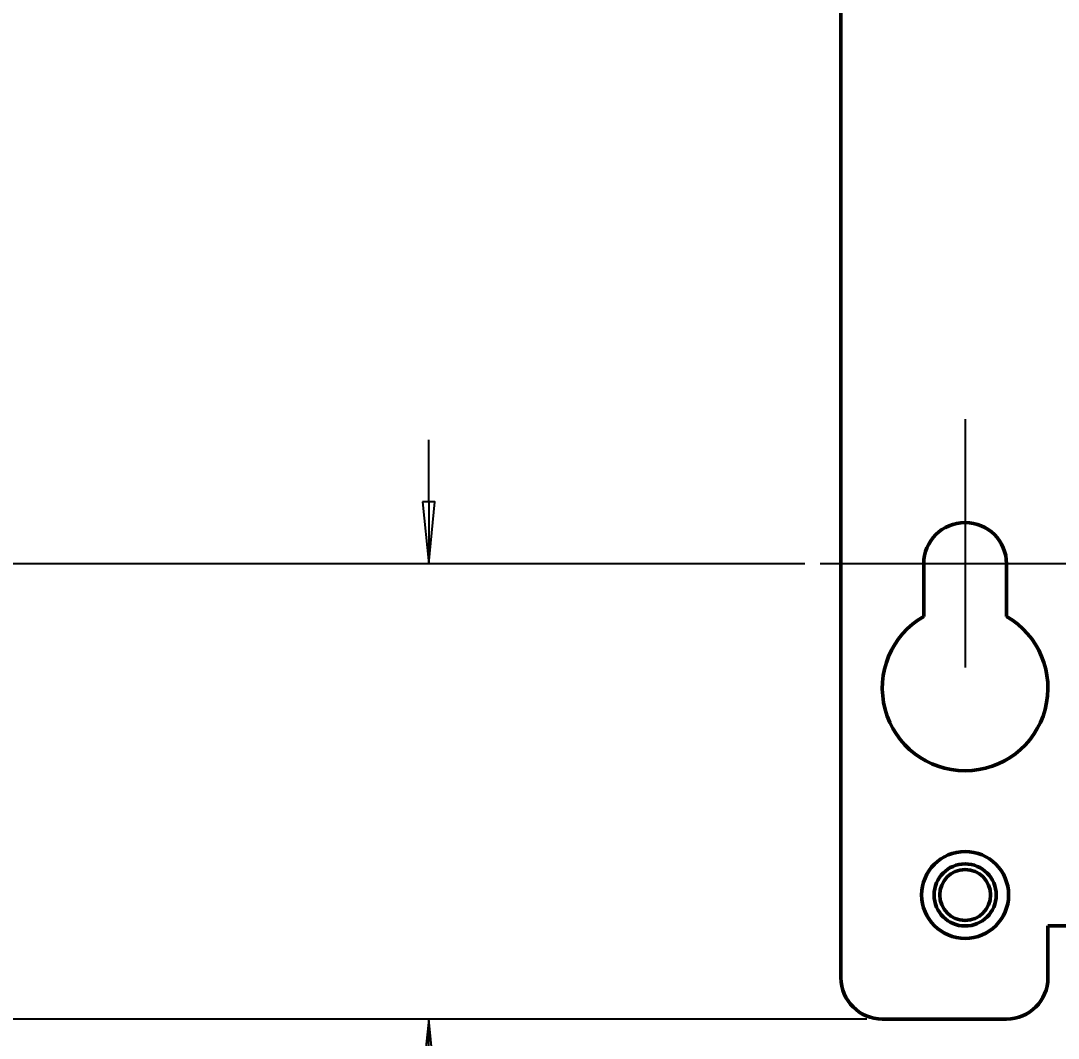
# Model space of a CAD drawing. Header units: millimetres. Extents: x 3118 to 4801, y 919 to 1849.
# Drawn here: x 3262.8 to 3313, y 1547.8 to 1597 of the extents above; entities that cross this region are included whole.
import ezdxf

# ---------------------------------------------------------------- set-up
doc = ezdxf.new("R2010")
doc.units = ezdxf.units.MM
doc.header["$LTSCALE"] = 1.8
for name, color, linetype, lineweight in [('외형선(ISO)', 7, 'Continuous', 50), ('중심 표식(ISO)', 7, 'Continuous', 25), ('치수(ISO)', 7, 'Continuous', 25)]:
    doc.layers.add(name, color=color, linetype=linetype, lineweight=lineweight)
doc.styles.add('레이블 문자 (JIS)', font='')
doc.styles.get('레이블 문자 (JIS)').set_extended_font_data('Gulim')
doc.dimstyles.new('복사 대상기본값 (JIS)', dxfattribs={"dimscale": 1.5, "dimtxt": 3, "dimasz": 2, "dimexe": 1, "dimexo": 0.5, "dimgap": 0.8, "dimtad": 1, "dimdsep": 46, "dimtxsty": '레이블 문자 (JIS)', "dimblk": 'Filled-1', "dimcen": 0.09, "dimdle": 10, "dimclrd": 256, "dimclre": 256, "dimclrt": 256, "dimazin": 2, "dimtfac": 0.666667, "dimtmove": 0, "dimatfit": 3, "dimldrblk": 'OPEN', "dimfxl": 1, "dimtolj": 1, "dimtzin": 0, "dimlwd": -1, "dimlwe": -1, "dimarcsym": 0})

# ---------------------------------------------------------------- blocks, each defined once
blk = doc.blocks.new('Filled-1')
at = {"color": 0}
for p, q in [((0, 0), (-1, 0.1)), ((-1, 0.1), (-1, -0.1)), ((-1, 0), (0, 0)), ((-1, -0.1), (0, 0))]:
    blk.add_line(p, q, dxfattribs=at)
at = {"color": 0, "flags": 128}
blk.add_lwpolyline([(-1, -0.1), (0, 0), (-1, 0.1), (-1, -0.1)], dxfattribs=at)
at = {"color": 0}
blk.add_solid([(-1, -0.1), (0, 0), (-1, 0.1), (-1, -0.1)], dxfattribs=at)
blk = doc.blocks.new('*D652')
at = {"layer": 'Defpoints', "color": 0}
for p in [(3282.542, 1570.727), (3301.46, 1570.727), (3304.46, 1548.727)]:
    blk.add_point(p, dxfattribs=at)
at = {"layer": '치수(ISO)'}
for p, q in [((3282.542, 1573.727), (3282.542, 1576.727)), ((3300.71, 1570.727), (3281.042, 1570.727)), ((3303.71, 1548.727), (3281.042, 1548.727)), ((3282.542, 1545.727), (3282.542, 1504.38))]:
    blk.add_line(p, q, dxfattribs=at)
at = {"layer": '치수(ISO)', "linetype": 'ByBlock', "xscale": 3, "yscale": 3, "zscale": 3}
for p, rotation in [((3282.542, 1570.727), 270), ((3282.542, 1548.727), 90)]:
    blk.add_blockref('Filled-1', p, dxfattribs=dict(at, rotation=rotation))
at = {"layer": '치수(ISO)', "insert": (3264.502, 1517.916), "char_height": 15, "attachment_point": 2, "rotation": 90, "style": '레이블 문자 (JIS)'}
blk.add_mtext('\\A1;22', dxfattribs=at)
blk = doc.blocks.new('_Open')
at = {"color": 0, "linetype": 'ByBlock', "lineweight": -2}
for p, q in [((-1, 0.167), (0, 0)), ((-1, -0.167), (0, 0)), ((0, 0), (-1, 0))]:
    blk.add_line(p, q, dxfattribs=at)
blk = doc.blocks.new('*D653')
at = {"layer": 'Defpoints', "color": 0}
for p in [(3256.751, 1632.327), (3301.46, 1632.327), (3301.46, 1570.727)]:
    blk.add_point(p, dxfattribs=at)
at = {"layer": '치수(ISO)'}
for p, q in [((3300.71, 1632.327), (3255.251, 1632.327)), ((3256.751, 1573.727), (3256.751, 1629.327)), ((3300.71, 1570.727), (3255.251, 1570.727))]:
    blk.add_line(p, q, dxfattribs=at)
at = {"layer": '치수(ISO)', "linetype": 'ByBlock', "xscale": 3, "yscale": 3, "zscale": 3}
for p, rotation in [((3256.751, 1632.327), 90), ((3256.751, 1570.727), 270)]:
    blk.add_blockref('Filled-1', p, dxfattribs=dict(at, rotation=rotation))
at = {"layer": '치수(ISO)', "insert": (3238.332, 1599.061), "char_height": 15, "attachment_point": 2, "rotation": 90, "style": '레이블 문자 (JIS)'}
blk.add_mtext('\\A1;61.6', dxfattribs=at)
blk = doc.blocks.new('*D654')
at = {"layer": 'Defpoints', "color": 0}
for p in [(3227.816, 1642.327), (3304.46, 1642.327), (3304.46, 1548.727)]:
    blk.add_point(p, dxfattribs=at)
at = {"layer": '치수(ISO)'}
for p, q in [((3303.71, 1642.327), (3226.316, 1642.327)), ((3227.816, 1551.727), (3227.816, 1639.327)), ((3303.71, 1548.727), (3226.316, 1548.727))]:
    blk.add_line(p, q, dxfattribs=at)
at = {"layer": '치수(ISO)', "linetype": 'ByBlock', "xscale": 3, "yscale": 3, "zscale": 3}
for p, rotation in [((3227.816, 1642.327), 90), ((3227.816, 1548.727), 270)]:
    blk.add_blockref('Filled-1', p, dxfattribs=dict(at, rotation=rotation))
at = {"layer": '치수(ISO)', "insert": (3209.436, 1592.77), "char_height": 15, "attachment_point": 2, "rotation": 90, "style": '레이블 문자 (JIS)'}
blk.add_mtext('\\A1;93.6', dxfattribs=at)

msp = doc.modelspace()

# ---------------------------------------------------------------- linework, layer by layer
at = {"layer": '외형선(ISO)'}
for p, q in [((3302.46, 1640.327), (3302.46, 1550.727)), ((3306.46, 1568.191), (3306.46, 1570.727)), ((3310.46, 1570.727), (3310.46, 1568.191)), ((3312.46, 1550.727), (3312.46, 1553.227)), ((3312.46, 1553.227), (3313.46, 1553.227)), ((3304.46, 1548.727), (3310.46, 1548.727))]:
    msp.add_line(p, q, dxfattribs=at)
for radius in [2.1, 1.5, 1.229]:
    msp.add_circle((3308.46, 1554.727), radius, dxfattribs=at)
for centre, radius, start, end in [((3308.46, 1570.727), 2, 0, 180), ((3308.46, 1564.727), 4, 120, 60), ((3304.46, 1550.727), 2, 180, 270), ((3310.46, 1550.727), 2, 270, 0)]:
    msp.add_arc(centre, radius, start, end, dxfattribs=at)
at = {"layer": '중심 표식(ISO)'}
for p, q in [((3308.46, 1577.727), (3308.46, 1565.727)), ((3315.46, 1570.727), (3301.46, 1570.727))]:
    msp.add_line(p, q, dxfattribs=at)

# ---------------------------------------------------------------- dimensions: what is measured, and where the dimension line sits
at = {"layer": '치수(ISO)'}
for base, p1, p2, picture, middle in [((3227.816, 1642.327), (3304.46, 1548.727), (3304.46, 1642.327), '*D654', (3227.816, 1592.77)), ((3256.751, 1632.327), (3301.46, 1570.727), (3301.46, 1632.327), '*D653', (3256.751, 1599.061)), ((3282.542, 1570.727), (3304.46, 1548.727), (3301.46, 1570.727), '*D652', (3282.542, 1517.916))]:
    dim = msp.add_linear_dim(base=base, p1=p1, p2=p2, angle=90, dimstyle='복사 대상기본값 (JIS)', override={"dimtxt": 10, "dimgap": 2, "dimtxsty": '레이블 문자 (JIS)', "dimtofl": 0, "dimatfit": 1, "dimldrblk": 'Open'}, dxfattribs=at)
    dim.commit()
    dim.dimension.update_dxf_attribs({"geometry": picture, "text_midpoint": middle, "dimtype": 160})

doc.saveas('drawing.dxf')
